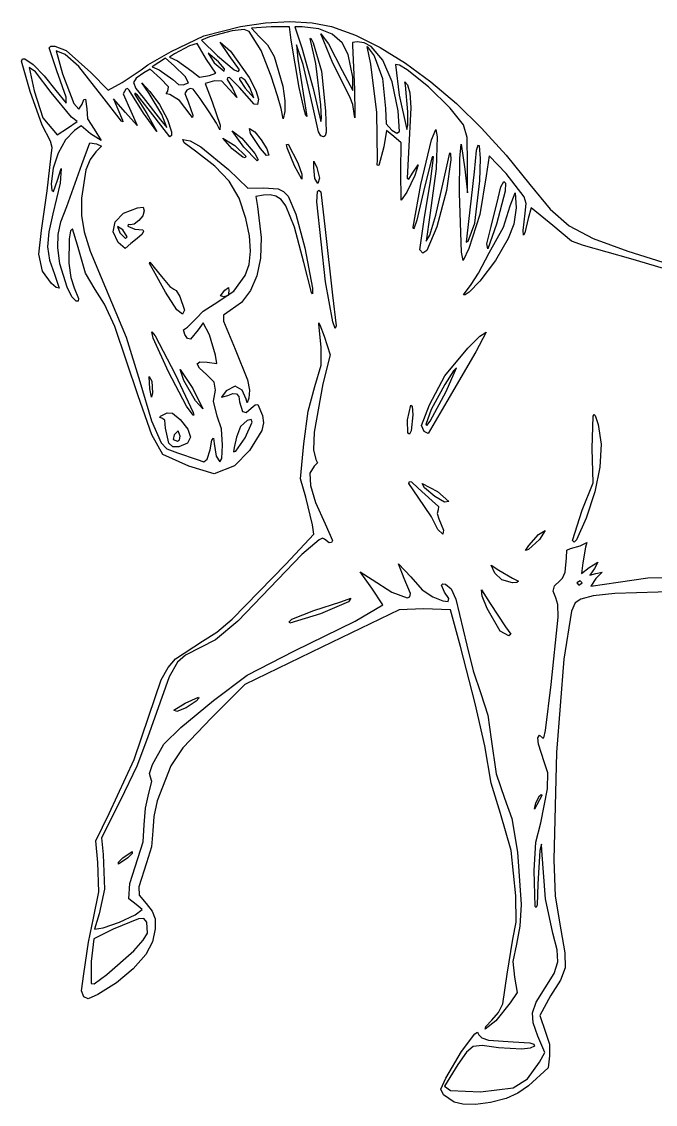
# Model space of a CAD drawing. Extents: x 37.6 to 131.7, y 32.3 to 112.5.
# Drawn here: x 37.6 to 84.6, y 32.3 to 112.5 of the extents above; entities that cross this region are included whole.
import ezdxf

# ---------------------------------------------------------------- set-up
doc = ezdxf.new("R2010")
doc.units = 0

msp = doc.modelspace()

# ---------------------------------------------------------------- linework, layer by layer
at = {"layer": 'Layer 1'}
for p, q in [((53.818327, 112.1784), (55.677847, 112.450713)), ((55.677847, 112.450713), (57.489692, 112.541752)), ((57.489692, 112.541752), (59.153305, 112.451493)), ((59.153305, 112.451493), (60.568126, 112.179913)), ((51.105233, 111.482632), (53.818327, 112.1784)), ((53.20634, 111.848829), (51.543114, 111.420312)), ((54.094085, 111.955155), (53.20634, 111.848829)), ((54.465742, 111.816783), (54.094085, 111.955155)), ((55.369218, 110.394772), (54.465742, 111.816783)), ((56.110291, 112.150844), (54.6483, 112.05138)), ((54.6483, 112.05138), (55.221609, 111.438216)), ((57.47282, 112.150844), (56.110291, 112.150844)), ((57.574293, 111.170988), (57.47282, 112.150844)), ((58.389734, 112.150844), (57.866421, 112.150844)), ((57.866421, 112.150844), (58.378821, 110.608353)), ((59.631139, 112.014393), (58.389734, 112.150844)), ((60.634231, 111.615602), (59.631139, 112.014393)), ((60.677881, 109.473734), (59.778008, 111.641639)), ((59.778008, 111.641639), (60.34452, 110.903591)), ((60.568126, 112.179913), (62.346839, 111.538425)), ((61.372586, 110.970313), (60.634231, 111.615602)), ((48.698054, 110.316555), (51.105233, 111.482632)), ((50.619307, 110.909724), (50.044266, 110.759785)), ((51.315485, 109.7428), (50.619307, 110.909724)), ((51.543114, 111.420312), (50.928532, 111.174403)), ((50.928532, 111.174403), (52.132444, 110.016468)), ((52.982709, 110.035871), (52.311764, 111.027559)), ((52.311764, 111.027559), (53.079046, 110.356159)), ((55.221609, 111.438216), (55.838002, 110.81667)), ((55.838002, 110.81667), (56.329193, 109.955629)), ((58.18913, 107.661666), (57.574293, 111.170988)), ((58.474275, 109.373352), (57.988846, 110.817604)), ((57.988846, 110.817604), (58.088064, 109.757724)), ((59.005982, 111.283855), (59.047469, 111.329161)), ((59.402749, 109.439493), (59.005982, 111.283855)), ((59.047469, 111.329161), (59.227774, 110.975016)), ((59.227774, 110.975016), (59.827147, 108.873584)), ((60.34452, 110.903591), (61.363358, 108.917963)), ((61.819782, 110.09437), (61.372586, 110.970313)), ((62.139279, 110.999331), (62.135828, 110.779046)), ((62.478375, 111.052819), (62.139279, 110.999331)), ((62.346839, 111.538425), (64.183376, 110.629494)), ((63.00906, 110.963627), (62.478375, 111.052819)), ((63.505418, 110.702275), (63.00906, 110.963627)), ((39.644932, 110.590852), (39.760913, 110.720131)), ((40.208615, 108.9055), (39.644932, 110.590852)), ((39.760913, 110.720131), (40.058731, 110.725429)), ((40.058731, 110.725429), (40.899145, 110.407944)), ((40.829552, 110.096675), (40.165965, 110.372483)), ((40.165965, 110.372483), (40.643903, 108.676002)), ((41.856395, 109.221149), (40.829552, 110.096675)), ((40.899145, 110.407944), (42.730615, 108.767934)), ((46.965867, 109.351857), (48.698054, 110.316555)), ((48.927526, 110.146228), (48.568348, 109.911475)), ((50.044266, 110.759785), (48.927526, 110.146228)), ((52.1903, 109.560738), (51.433262, 110.195075)), ((51.433262, 110.195075), (51.885445, 109.477138)), ((52.132444, 110.016468), (53.348464, 108.977864)), ((53.754844, 108.978943), (52.982709, 110.035871)), ((53.079046, 110.356159), (54.464248, 108.402572)), ((56.106382, 108.503156), (55.369218, 110.394772)), ((58.378821, 110.608353), (59.216821, 107.590398)), ((62.145984, 108.430419), (61.819782, 110.09437)), ((62.135828, 110.779046), (62.289377, 107.525927)), ((63.480803, 109.386579), (63.213897, 110.687779)), ((63.213897, 110.687779), (63.729246, 110.015949)), ((64.37809, 109.691843), (63.505418, 110.702275)), ((63.729246, 110.015949), (64.353129, 108.323469)), ((64.183376, 110.629494), (66.057299, 109.469394)), ((37.606834, 109.619384), (37.670955, 109.777294)), ((38.233292, 107.351385), (37.606834, 109.619384)), ((37.670955, 109.777294), (37.8492, 109.774975)), ((37.8492, 109.774975), (38.463333, 109.363286)), ((38.463333, 109.363286), (39.27978, 108.531592)), ((43.544386, 107.03341), (41.856395, 109.221149)), ((46.474259, 108.959912), (46.965867, 109.351857)), ((47.767545, 109.513333), (47.271706, 109.199392)), ((47.271706, 109.199392), (47.808876, 108.969883)), ((48.263387, 109.82728), (47.767545, 109.513333)), ((48.911391, 109.272609), (48.263387, 109.82728)), ((48.568348, 109.911475), (49.162691, 109.639938)), ((49.721176, 108.467575), (48.911391, 109.272609)), ((49.162691, 109.639938), (50.217502, 108.878299)), ((52.011662, 108.72593), (51.315485, 109.7428)), ((51.885445, 109.477138), (52.624832, 108.85853)), ((52.644297, 109.033502), (52.1903, 109.560738)), ((52.1903, 109.560738), (52.1903, 109.560738)), ((56.329193, 109.955629), (56.971638, 107.768738)), ((58.088064, 109.757724), (58.739885, 105.518591)), ((59.1589, 106.373213), (58.474275, 109.373352)), ((59.789184, 106.382346), (59.402749, 109.439493)), ((61.924709, 106.963896), (60.677881, 109.473734)), ((63.939106, 105.813224), (63.480803, 109.386579)), ((65.062262, 108.079031), (64.37809, 109.691843)), ((65.617452, 109.315821), (65.321538, 109.356782)), ((65.321538, 109.356782), (65.591684, 107.089764)), ((66.179743, 108.974996), (65.617452, 109.315821)), ((66.057299, 109.469394), (67.948171, 108.0744)), ((38.625649, 108.832138), (38.162114, 109.152515)), ((38.162114, 109.152515), (38.538013, 107.420334)), ((39.794417, 107.290221), (38.625649, 108.832138)), ((39.27978, 108.531592), (40.12909, 107.427172)), ((40.896086, 106.936702), (40.208615, 108.9055)), ((40.643903, 108.676002), (41.477895, 106.467684)), ((42.730615, 108.767934), (44.013366, 107.45866)), ((45.06201, 108.041014), (46.474259, 108.959912)), ((46.674267, 108.740888), (46.093476, 108.358975)), ((47.14001, 109.015191), (46.674267, 108.740888)), ((47.896704, 108.330111), (47.14001, 109.015191)), ((47.808876, 108.969883), (48.807435, 108.249768)), ((49.968997, 108.005595), (49.721176, 108.467575)), ((50.217502, 108.878299), (50.799985, 108.42273)), ((50.799985, 108.42273), (51.527253, 108.557063)), ((51.527253, 108.557063), (52.011662, 108.72593)), ((51.527253, 108.557063), (51.527253, 108.557063)), ((52.624832, 108.85853), (52.644297, 109.033502)), ((53.348464, 108.977864), (53.653152, 108.848256)), ((53.653152, 108.848256), (53.754844, 108.978943)), ((54.464248, 108.402572), (54.967951, 107.436144)), ((56.583766, 107.050874), (56.106382, 108.503156)), ((59.827147, 108.873584), (60.143147, 105.918965)), ((61.363358, 108.917963), (62.15356, 107.447537)), ((62.15356, 107.447537), (62.145984, 108.430419)), ((67.761777, 107.69712), (66.179743, 108.974996)), ((44.013366, 107.45866), (45.06201, 108.041014)), ((46.093476, 108.358975), (45.891924, 108.024948)), ((45.891924, 108.024948), (46.063954, 107.591849)), ((46.063954, 107.591849), (46.603912, 106.91272)), ((47.058168, 107.212373), (46.514422, 107.996256)), ((46.514422, 107.996256), (47.116678, 107.352143)), ((48.486864, 107.718875), (47.896704, 108.330111)), ((48.441328, 107.389509), (48.486864, 107.718875)), ((48.807435, 108.249768), (49.237423, 107.892427)), ((49.237423, 107.892427), (49.591318, 107.857996)), ((49.591318, 107.857996), (49.968997, 108.005595)), ((49.968997, 108.005595), (49.968997, 108.005595)), ((51.893086, 108.1546), (51.217954, 107.944864)), ((51.217954, 107.944864), (51.726225, 106.585266)), ((52.453895, 108.140383), (51.893086, 108.1546)), ((52.977723, 107.539954), (52.453895, 108.140383)), ((52.86705, 108.365522), (52.840226, 108.261858)), ((52.840226, 108.261858), (53.229067, 107.597767)), ((53.022771, 108.388198), (52.86705, 108.365522)), ((53.762828, 107.648141), (53.022771, 108.388198)), ((53.229067, 107.597767), (53.556678, 106.911737)), ((53.87734, 108.388198), (53.756319, 108.35712)), ((53.756319, 108.35712), (53.756477, 108.24035)), ((53.756477, 108.24035), (54.174074, 107.608517)), ((54.832542, 106.417533), (53.762828, 107.648141)), ((54.179892, 108.201156), (53.87734, 108.388198)), ((54.174074, 107.608517), (54.811394, 106.884064)), ((54.51466, 107.663748), (54.179892, 108.201156)), ((54.811394, 106.884064), (54.51466, 107.663748)), ((54.51466, 107.663748), (54.51466, 107.663748)), ((56.971638, 107.768738), (57.123932, 106.676219)), ((58.552636, 106.030822), (58.18913, 107.661666)), ((59.216821, 107.590398), (59.788402, 105.145695)), ((64.353129, 108.323469), (64.569176, 106.105223)), ((65.523804, 105.921347), (65.062262, 108.079031)), ((66.063822, 107.839479), (66.003943, 108.072547)), ((66.003943, 108.072547), (66.2058, 107.84871)), ((66.239551, 105.859579), (66.063822, 107.839479)), ((66.2058, 107.84871), (66.38138, 107.268291)), ((69.38427, 106.129877), (67.761777, 107.69712)), ((67.948171, 108.0744), (69.835554, 106.460786)), ((39.133887, 104.860722), (38.233292, 107.351385)), ((38.538013, 107.420334), (39.16527, 105.409441)), ((41.310151, 105.449754), (39.794417, 107.290221)), ((40.12909, 107.427172), (40.894045, 106.506879)), ((40.894045, 106.506879), (40.896086, 106.936702)), ((42.223456, 106.768159), (42.350188, 106.799569)), ((42.350188, 106.799569), (42.44213, 106.075742)), ((45.003996, 105.152462), (43.544386, 107.03341)), ((45.294494, 105.79435), (44.410483, 106.820431)), ((44.410483, 106.820431), (44.737536, 106.04176)), ((45.318149, 107.537952), (45.13212, 107.176945)), ((45.13212, 107.176945), (45.688191, 105.913211)), ((45.464016, 107.578013), (45.318149, 107.537952)), ((45.56808, 107.47226), (45.464016, 107.578013)), ((46.643434, 105.746236), (45.56808, 107.47226)), ((46.18933, 107.082508), (45.990087, 107.242961)), ((45.990087, 107.242961), (45.999525, 107.148983)), ((45.999525, 107.148983), (46.88864, 105.722993)), ((47.492339, 105.397159), (46.18933, 107.082508)), ((46.603912, 106.91272), (47.894892, 105.2518)), ((47.987073, 105.653241), (47.058168, 107.212373)), ((47.116678, 107.352143), (47.825416, 106.394545)), ((48.329309, 107.177759), (48.441328, 107.389509)), ((48.601207, 107.13398), (48.329309, 107.177759)), ((49.301957, 106.705325), (48.601207, 107.13398)), ((49.839403, 107.453317), (49.711071, 107.205735)), ((49.711071, 107.205735), (49.956988, 106.589251)), ((50.107995, 107.576585), (49.839403, 107.453317)), ((50.329552, 107.535878), (50.107995, 107.576585)), ((50.828346, 106.840632), (50.329552, 107.535878)), ((51.502889, 105.862086), (50.828346, 106.840632)), ((53.556678, 106.911737), (52.977723, 107.539954)), ((54.967951, 107.436144), (55.165834, 106.784515)), ((56.855922, 106.110213), (56.583766, 107.050874)), ((62.147438, 106.396653), (61.924709, 106.963896)), ((62.289377, 107.525927), (62.303981, 105.717614)), ((65.591684, 107.089764), (66.149011, 104.547168)), ((66.38138, 107.268291), (66.454443, 106.162013)), ((41.477895, 106.467684), (41.834763, 106.055472)), ((41.834763, 106.055472), (42.08898, 106.428489)), ((42.08898, 106.428489), (42.223456, 106.768159)), ((42.44213, 106.075742), (42.496115, 105.32694)), ((44.737536, 106.04176), (45.093989, 105.244627)), ((47.825416, 106.394545), (48.40978, 105.289888)), ((50.104226, 105.654136), (49.301957, 106.705325)), ((49.956988, 106.589251), (50.30472, 105.605041)), ((51.726225, 106.585266), (52.331521, 104.860722)), ((55.084693, 106.405356), (54.832542, 106.417533)), ((55.165834, 106.784515), (55.084693, 106.405356)), ((56.997067, 105.331051), (56.855922, 106.110213)), ((57.123932, 106.676219), (57.107209, 105.87977)), ((58.678308, 105.586314), (58.552636, 106.030822)), ((59.612044, 104.383165), (59.1589, 106.373213)), ((59.829012, 105.369559), (59.789184, 106.382346)), ((62.271425, 105.552903), (62.147438, 106.396653)), ((64.569176, 106.105223), (64.636914, 104.966863)), ((66.454443, 106.162013), (66.285398, 102.85034)), ((70.363853, 104.879992), (69.38427, 106.129877)), ((69.835554, 106.460786), (71.69901, 104.644826)), ((39.16527, 105.409441), (40.233927, 104.155226)), ((41.730456, 105.143579), (41.310151, 105.449754)), ((42.496115, 105.32694), (42.977991, 104.561784)), ((45.093989, 105.244627), (45.103865, 105.111199)), ((46.177621, 104.834913), (45.294494, 105.79435)), ((45.688191, 105.913211), (46.177621, 104.834913)), ((47.638025, 104.39039), (46.643434, 105.746236)), ((46.88864, 105.722993), (47.638025, 104.39039)), ((48.603055, 103.998449), (47.492339, 105.397159)), ((47.894892, 105.2518), (48.379527, 104.685169)), ((48.379527, 104.685169), (47.987073, 105.653241)), ((48.40978, 105.289888), (48.719188, 104.377935)), ((50.282651, 105.439141), (50.104226, 105.654136)), ((50.30472, 105.605041), (50.282651, 105.439141)), ((52.041741, 105.018806), (51.502889, 105.862086)), ((57.107209, 105.87977), (56.997067, 105.331051)), ((58.739885, 105.518591), (58.678308, 105.586314)), ((59.788402, 105.145695), (59.829012, 105.369559)), ((60.143147, 105.918965), (60.168116, 104.338464)), ((62.293304, 105.397439), (62.271425, 105.552903)), ((62.303981, 105.717614), (62.293304, 105.397439)), ((63.991947, 102.303845), (63.939106, 105.813224)), ((65.610324, 104.405892), (65.523804, 105.921347)), ((66.234919, 104.835698), (66.239551, 105.859579)), ((39.735004, 103.684897), (39.133887, 104.860722)), ((40.233927, 104.155226), (41.012195, 104.649403)), ((41.522944, 104.466424), (40.858457, 103.776273)), ((41.012195, 104.649403), (41.730456, 105.143579)), ((41.012195, 104.649403), (41.012195, 104.649403)), ((42.007305, 104.811319), (41.522944, 104.466424)), ((42.716032, 104.230571), (42.007305, 104.811319)), ((42.977991, 104.561784), (43.496109, 103.721168)), ((45.103865, 105.111199), (45.003996, 105.152462)), ((48.719188, 104.377935), (48.723725, 104.100399)), ((52.287302, 104.53031), (52.041741, 105.018806)), ((52.331521, 104.860722), (52.287302, 104.53031)), ((54.080009, 103.226179), (53.201037, 104.437564)), ((53.201037, 104.437564), (53.938912, 103.890057)), ((54.578472, 104.240305), (54.505883, 104.625558)), ((54.505883, 104.625558), (54.880704, 104.366984)), ((59.781444, 104.068506), (59.612044, 104.383165)), ((64.650832, 104.479279), (64.446463, 103.259009)), ((64.636914, 104.966863), (65.045203, 104.491773)), ((65.199551, 104.02064), (64.650832, 104.479279)), ((65.045203, 104.491773), (65.420684, 104.28291)), ((65.420684, 104.28291), (65.610324, 104.405892)), ((66.149011, 104.547168), (66.234919, 104.835698)), ((67.996649, 103.774031), (68.302426, 104.547168)), ((68.302426, 104.547168), (68.404215, 103.998449)), ((70.627695, 103.952129), (70.363853, 104.879992)), ((71.69901, 104.644826), (73.518101, 102.642796)), ((39.858357, 103.219289), (39.735004, 103.684897)), ((40.858457, 103.776273), (40.310732, 102.79757)), ((43.496109, 103.721168), (42.716032, 104.230571)), ((48.723725, 104.100399), (48.603055, 103.998449)), ((49.65129, 103.565834), (49.558744, 103.808959)), ((49.558744, 103.808959), (50.09681, 103.701197)), ((50.09681, 103.701197), (50.892083, 103.259039)), ((53.20183, 103.119707), (52.515948, 103.905843)), ((52.515948, 103.905843), (53.410828, 103.347967)), ((53.938912, 103.890057), (54.880036, 102.775182)), ((55.303776, 103.141653), (54.578472, 104.240305)), ((54.880704, 104.366984), (55.368143, 103.769833)), ((55.368143, 103.769833), (55.778169, 103.101961)), ((59.985467, 103.998449), (59.781444, 104.068506)), ((60.107057, 104.065938), (59.985467, 103.998449)), ((60.168116, 104.338464), (60.107057, 104.065938)), ((65.74827, 103.561998), (65.199551, 104.02064)), ((67.189436, 100.455856), (67.996649, 103.774031)), ((68.404215, 103.998449), (68.336301, 101.620778)), ((70.666158, 102.028436), (70.627695, 103.952129)), ((39.804159, 102.587459), (39.858357, 103.219289)), ((40.310732, 102.79757), (39.938805, 101.665793)), ((42.066495, 101.960121), (42.651497, 103.545304)), ((42.651497, 103.545304), (43.165367, 103.473752)), ((43.112236, 102.892651), (42.692183, 102.323465)), ((43.522392, 103.305263), (43.112236, 102.892651)), ((43.165367, 103.473752), (43.522392, 103.305263)), ((50.499219, 102.932549), (49.65129, 103.565834)), ((51.934836, 101.832784), (50.499219, 102.932549)), ((50.892083, 103.259039), (52.932824, 101.583538)), ((54.000277, 102.489724), (53.20183, 103.119707)), ((53.20183, 103.119707), (53.20183, 103.119707)), ((53.410828, 103.347967), (54.225173, 102.559736)), ((55.066322, 102.225247), (54.080009, 103.226179)), ((54.080009, 103.226179), (54.080009, 103.226179)), ((54.880036, 102.775182), (55.134335, 102.298136)), ((55.750707, 102.604476), (55.303776, 103.141653)), ((55.303776, 103.141653), (55.303776, 103.141653)), ((55.778169, 103.101961), (55.920756, 102.631223)), ((57.246879, 103.443733), (57.361415, 103.449292)), ((57.285141, 103.183436), (57.246879, 103.443733)), ((57.836582, 101.842768), (57.285141, 103.183436)), ((57.361415, 103.449292), (58.088505, 102.078568)), ((64.446463, 103.259009), (64.073298, 101.881963)), ((65.704474, 101.428573), (65.74827, 103.561998)), ((66.285398, 102.85034), (66.18285, 100.944821)), ((69.106519, 101.702656), (69.335626, 102.821411)), ((69.335626, 102.821411), (69.406374, 102.770598)), ((70.092735, 102.390322), (70.177211, 103.462825)), ((70.177211, 103.462825), (70.470186, 101.59457)), ((71.298605, 102.990964), (71.163042, 101.411634)), ((71.418277, 103.365466), (71.298605, 102.990964)), ((71.54479, 103.324152), (71.418277, 103.365466)), ((71.627563, 102.390201), (71.54479, 103.324152)), ((39.488965, 100.000641), (39.804159, 102.587459)), ((42.692183, 102.323465), (42.373855, 101.562107)), ((54.172816, 102.443579), (54.000277, 102.489724)), ((54.225173, 102.559736), (54.172816, 102.443579)), ((55.134335, 102.298136), (55.066322, 102.225247)), ((55.920756, 102.631223), (55.750707, 102.604476)), ((58.088505, 102.078568), (58.370231, 101.23796)), ((59.256905, 101.725185), (59.267499, 102.195514)), ((59.267499, 102.195514), (59.482857, 101.725185)), ((63.964691, 101.897939), (63.991947, 102.303845)), ((68.046758, 102.509069), (67.475636, 100.266043)), ((67.948325, 100.862915), (68.120161, 102.273904)), ((68.141102, 102.52661), (68.046758, 102.509069)), ((68.120161, 102.273904), (68.141102, 102.52661)), ((69.432523, 102.285467), (69.102336, 100.025452)), ((69.406374, 102.770598), (69.432523, 102.285467)), ((70.071271, 99.81814), (70.092735, 102.390322)), ((70.645579, 99.843864), (70.666158, 102.028436)), ((71.572585, 100.734614), (71.627563, 102.390201)), ((72.269415, 102.587459), (72.040059, 101.108631)), ((73.53208, 101.271123), (72.269415, 102.587459)), ((73.518101, 102.642796), (75.272389, 100.47097)), ((39.938805, 101.665793), (39.80171, 100.516422)), ((40.272039, 100.784525), (40.523719, 101.646798)), ((40.523719, 101.646798), (40.451811, 100.574579)), ((40.955189, 98.841303), (42.066495, 101.960121)), ((42.373855, 101.562107), (42.038922, 99.451815)), ((52.980904, 100.706726), (51.934836, 101.832784)), ((52.932824, 101.583538), (54.38407, 100.187675)), ((58.374509, 100.862915), (57.836582, 101.842768)), ((57.836582, 101.842768), (57.836582, 101.842768)), ((58.370231, 101.23796), (58.374509, 100.862915)), ((59.340846, 100.902107), (59.256905, 101.725185)), ((59.482857, 101.725185), (59.697505, 100.935526)), ((64.073298, 101.881963), (63.964691, 101.897939)), ((65.730882, 99.295145), (65.704474, 101.428573)), ((66.314093, 100.868831), (66.582939, 101.294049)), ((66.582939, 101.294049), (66.992994, 101.930823)), ((66.992994, 101.930823), (66.752653, 101.137274)), ((68.336301, 101.620778), (67.862521, 98.185856)), ((68.312252, 98.188619), (69.106519, 101.702656)), ((70.470186, 101.59457), (70.645579, 99.843864)), ((71.163042, 101.411634), (70.596085, 96.62994)), ((74.866923, 99.55725), (73.53208, 101.271123)), ((39.80171, 100.516422), (39.846262, 100.050257)), ((40.451811, 100.574579), (39.923489, 98.294342)), ((39.959711, 99.951073), (40.272039, 100.784525)), ((53.719753, 99.444199), (52.980904, 100.706726)), ((59.573871, 100.54936), (59.340846, 100.902107)), ((59.340846, 100.902107), (59.340846, 100.902107)), ((59.697505, 100.935526), (59.573871, 100.54936)), ((66.752653, 101.137274), (66.170329, 99.907954)), ((66.18285, 100.944821), (66.314093, 100.868831)), ((66.621587, 97.292628), (67.189436, 100.455856)), ((67.446979, 97.858233), (67.948325, 100.862915)), ((71.193321, 97.602096), (71.572585, 100.734614)), ((72.040059, 101.108631), (71.57102, 98.231731)), ((73.137355, 100.298956), (73.342503, 100.67686)), ((73.342503, 100.67686), (73.484933, 100.574829)), ((73.484933, 100.574829), (73.439816, 99.981444)), ((75.272389, 100.47097), (76.784932, 98.631831)), ((39.083849, 97.050826), (39.488965, 100.000641)), ((39.846262, 100.050257), (39.959711, 99.951073)), ((54.38407, 100.187675), (55.525901, 100.221017)), ((55.534966, 99.672465), (54.97217, 99.566882)), ((54.97217, 99.566882), (55.080233, 98.843101)), ((55.525901, 100.221017), (56.63382, 100.146306)), ((56.025815, 99.710342), (55.534966, 99.672465)), ((56.45333, 99.609212), (56.025815, 99.710342)), ((56.832649, 99.34384), (56.45333, 99.609212)), ((56.63382, 100.146306), (57.028148, 99.957662)), ((57.028148, 99.957662), (57.355957, 99.610363)), ((57.355957, 99.610363), (57.931733, 98.26641)), ((59.487387, 99.173194), (59.532865, 99.942704)), ((59.532865, 99.942704), (59.643921, 100.049768)), ((59.643921, 100.049768), (59.792486, 99.91944)), ((59.792486, 99.91944), (60.109481, 97.134096)), ((66.170329, 99.907954), (65.730882, 99.295145)), ((67.475636, 100.266043), (66.904026, 97.812183)), ((69.102336, 100.025452), (68.393064, 97.319121)), ((70.201423, 95.454114), (70.071271, 99.81814)), ((73.439816, 99.981444), (72.805835, 97.536042)), ((72.936351, 99.441841), (73.137355, 100.298956)), ((73.831385, 98.882671), (74.192775, 99.855224)), ((74.192775, 99.855224), (74.261122, 98.729738)), ((40.519757, 97.695363), (40.955189, 98.841303)), ((42.038922, 99.451815), (42.03559, 98.160694)), ((46.190363, 98.740002), (46.613656, 98.774778)), ((46.613656, 98.774778), (46.699887, 98.516592)), ((54.233713, 97.935031), (53.719753, 99.444199)), ((55.080233, 98.843101), (55.36066, 96.532029)), ((57.17891, 98.888995), (56.832649, 99.34384)), ((57.832818, 97.309955), (57.17891, 98.888995)), ((60.138396, 93.253309), (59.487387, 99.173194)), ((72.417875, 97.350086), (72.936351, 99.441841)), ((73.318696, 97.292403), (73.831385, 98.882671)), ((75.018224, 99.047089), (74.866923, 99.55725)), ((74.930073, 98.334514), (75.018224, 99.047089)), ((39.923489, 98.294342), (39.610775, 96.944928)), ((42.03559, 98.160694), (42.229703, 96.94885)), ((44.538927, 97.707787), (45.157975, 98.334555)), ((45.157975, 98.334555), (46.190363, 98.740002)), ((46.58187, 98.153336), (46.298583, 97.788478)), ((46.699887, 98.516592), (46.58187, 98.153336)), ((57.931733, 98.26641), (58.600569, 95.767669)), ((67.862521, 98.185856), (67.599543, 96.26357)), ((67.857655, 96.709686), (68.312252, 98.188619)), ((71.57102, 98.231731), (70.747077, 95.716412)), ((74.261122, 98.729738), (74.099162, 97.53548)), ((74.772873, 97.05336), (74.930073, 98.334514)), ((75.375056, 98.737163), (75.160257, 97.943766)), ((76.982537, 97.423523), (75.375056, 98.737163)), ((76.784932, 98.631831), (78.202981, 97.39692)), ((40.306409, 96.758115), (40.519757, 97.695363)), ((41.367366, 97.179965), (41.222944, 97.020506)), ((41.754989, 95.961908), (41.367366, 97.179965)), ((44.386535, 96.955035), (44.538927, 97.707787)), ((45.110949, 97.092964), (44.715021, 97.362538)), ((44.715021, 97.362538), (44.88177, 96.871802)), ((45.500987, 97.494273), (45.485609, 97.374735)), ((45.485609, 97.374735), (46.008236, 97.153871)), ((45.660767, 97.478221), (45.500987, 97.494273)), ((45.956168, 97.528084), (45.660767, 97.478221)), ((46.298583, 97.788478), (45.956168, 97.528084)), ((46.008236, 97.153871), (46.587822, 97.114676)), ((54.49018, 96.655579), (54.233713, 97.935031)), ((58.536163, 94.670231), (57.832818, 97.309955)), ((66.647907, 97.181364), (66.621587, 97.292628)), ((66.707026, 97.242261), (66.647907, 97.181364)), ((66.904026, 97.812183), (66.707026, 97.242261)), ((67.132474, 95.624165), (67.446979, 97.858233)), ((68.393064, 97.319121), (67.633199, 95.576068)), ((70.697872, 96.272123), (71.193321, 97.602096)), ((71.193321, 97.602096), (71.193321, 97.602096)), ((72.097728, 96.056679), (72.417875, 97.350086)), ((72.805835, 97.536042), (72.167406, 95.689279)), ((72.27458, 95.389037), (73.318696, 97.292403)), ((74.099162, 97.53548), (73.670115, 96.473162)), ((75.160257, 97.943766), (74.916939, 96.883595)), ((78.360871, 96.25612), (76.982537, 97.423523)), ((78.202981, 97.39692), (79.971609, 96.463375)), ((38.878416, 95.297074), (39.083849, 97.050826)), ((39.610775, 96.944928), (39.5239, 95.847178)), ((40.286961, 95.800095), (40.306409, 96.758115)), ((41.119548, 96.442647), (41.097759, 94.619764)), ((41.222944, 97.020506), (41.119548, 96.442647)), ((42.229703, 96.94885), (42.695596, 95.518734)), ((44.754114, 96.171639), (44.386535, 96.955035)), ((44.88177, 96.871802), (45.29251, 96.473162)), ((45.440459, 96.590745), (45.110949, 97.092964)), ((45.29251, 96.473162), (45.440459, 96.590745)), ((45.440459, 96.590745), (45.440459, 96.590745)), ((46.163684, 96.473162), (45.695255, 96.081221)), ((46.538422, 96.784755), (46.163684, 96.473162)), ((46.64128, 97.00413), (46.538422, 96.784755)), ((46.587822, 97.114676), (46.64128, 97.00413)), ((54.566761, 95.520347), (54.49018, 96.655579)), ((55.36066, 96.532029), (55.313738, 94.99105)), ((60.109481, 97.134096), (60.655906, 92.271017)), ((67.599543, 96.26357), (67.857655, 96.709686)), ((70.596085, 96.62994), (70.559057, 96.177041)), ((73.670115, 96.473162), (72.726318, 94.833561)), ((74.804445, 96.696818), (74.772873, 97.05336)), ((74.916939, 96.883595), (74.804445, 96.696818)), ((79.971609, 96.463375), (82.535892, 95.528333)), ((39.5239, 95.847178), (39.666781, 94.854841)), ((40.433227, 94.591841), (40.286961, 95.800095)), ((42.334735, 93.891334), (41.754989, 95.961908)), ((45.284906, 95.717863), (44.754114, 96.171639)), ((44.754114, 96.171639), (44.754114, 96.171639)), ((45.695255, 96.081221), (45.284906, 95.717863)), ((58.600569, 95.767669), (59.156244, 92.788909)), ((67.349326, 95.37472), (67.132474, 95.624165)), ((67.132474, 95.624165), (67.132474, 95.624165)), ((67.633199, 95.576068), (67.349326, 95.37472)), ((70.747077, 95.716412), (70.325147, 94.827005)), ((70.559057, 96.177041), (70.697872, 96.272123)), ((72.167406, 95.689279), (72.097728, 96.056679)), ((72.097728, 96.056679), (72.097728, 96.056679)), ((79.247754, 95.930136), (78.360871, 96.25612)), ((82.756621, 94.959215), (79.247754, 95.930136)), ((39.158347, 94.0308), (38.878416, 95.297074)), ((39.666781, 94.854841), (40.04334, 93.821665)), ((42.695596, 95.518734), (43.507601, 93.572793)), ((54.463584, 94.539548), (54.566761, 95.520347)), ((55.313738, 94.99105), (55.048929, 93.68901)), ((70.325147, 94.827005), (70.201423, 95.454114)), ((71.469098, 93.899657), (72.27458, 95.389037)), ((72.726318, 94.833561), (71.582373, 93.294271)), ((82.535892, 95.528333), (85.126839, 94.706849)), ((85.848774, 94.043804), (82.756621, 94.959215)), ((39.819716, 93.117251), (39.158347, 94.0308)), ((40.971289, 92.847321), (40.433227, 94.591841)), ((41.097759, 94.619764), (41.241528, 93.562863)), ((47.090509, 94.613507), (47.113592, 94.704946)), ((47.37054, 94.082317), (47.090509, 94.613507)), ((47.113592, 94.704946), (47.974321, 93.638274)), ((48.273431, 92.475355), (47.37054, 94.082317)), ((54.180777, 93.723395), (54.463584, 94.539548)), ((59.092608, 92.464638), (58.536163, 94.670231)), ((40.04334, 93.821665), (40.397232, 92.783457)), ((41.241528, 93.562863), (41.509191, 92.794955)), ((43.050943, 92.670915), (42.334735, 93.891334)), ((43.507601, 93.572793), (45.350129, 89.145714)), ((47.974321, 93.638274), (48.57889, 92.897024)), ((53.32651, 92.547228), (54.180777, 93.723395)), ((55.048929, 93.68901), (54.577323, 92.592481)), ((60.68244, 90.280479), (60.138396, 93.253309)), ((71.582373, 93.294271), (70.779514, 92.476843)), ((70.920381, 93.041205), (71.469098, 93.899657)), ((40.1731, 92.823371), (39.819716, 93.117251)), ((40.397232, 92.783457), (40.1731, 92.823371)), ((41.332813, 92.142981), (40.971289, 92.847321)), ((41.509191, 92.794955), (41.825331, 92.00295)), ((43.746483, 91.593224), (43.050943, 92.670915)), ((49.10459, 91.181947), (48.273431, 92.475355)), ((48.57889, 92.897024), (48.886059, 92.696439)), ((48.886059, 92.696439), (49.062217, 92.600163)), ((49.062217, 92.600163), (49.328856, 92.159391)), ((51.886203, 91.598425), (53.32651, 92.547228)), ((52.343852, 92.199119), (52.657406, 92.632132)), ((52.657406, 92.632132), (52.92831, 92.83134)), ((52.970961, 92.578041), (52.905392, 92.24019)), ((52.92831, 92.83134), (52.970961, 92.578041)), ((54.577323, 92.592481), (53.913325, 91.726356)), ((59.172, 92.353097), (59.092608, 92.464638)), ((59.156244, 92.788909), (59.172, 92.353097)), ((70.373184, 92.290999), (70.920381, 93.041205)), ((70.779514, 92.476843), (70.48777, 92.272604)), ((41.643836, 91.808464), (41.332813, 92.142981)), ((41.797803, 91.823582), (41.643836, 91.808464)), ((41.825331, 92.00295), (41.797803, 91.823582)), ((44.50408, 89.936561), (43.746483, 91.593224)), ((49.328856, 92.159391), (49.678646, 91.138558)), ((51.056944, 91.071385), (51.886203, 91.598425)), ((52.591837, 92.145028), (52.343852, 92.199119)), ((52.343852, 92.199119), (52.343852, 92.199119)), ((52.905392, 92.24019), (52.591837, 92.145028)), ((53.913325, 91.726356), (53.071339, 91.115532)), ((60.655906, 92.271017), (60.91292, 89.992571)), ((70.48777, 92.272604), (70.373184, 92.290999)), ((70.373184, 92.290999), (70.373184, 92.290999)), ((49.537256, 90.845244), (49.10459, 91.181947)), ((49.10459, 91.181947), (49.10459, 91.181947)), ((49.678646, 91.138558), (49.537256, 90.845244)), ((50.569879, 90.545468), (51.056944, 91.071385)), ((52.57778, 90.778334), (52.562125, 90.325736)), ((53.071339, 91.115532), (52.57778, 90.778334)), ((46.243138, 84.793291), (44.50408, 89.936561)), ((49.892255, 89.880341), (50.569879, 90.545468)), ((51.071904, 90.202091), (50.679847, 89.692567)), ((51.54149, 89.30654), (51.071904, 90.202091)), ((52.562125, 90.325736), (53.424201, 88.260408)), ((59.640007, 90.123701), (59.645743, 90.197392)), ((59.814296, 88.385568), (59.640007, 90.123701)), ((59.645743, 90.197392), (59.719353, 90.050349)), ((59.719353, 90.050349), (60.020282, 89.213526)), ((60.859087, 89.780406), (60.68244, 90.280479)), ((60.68244, 90.280479), (60.68244, 90.280479)), ((60.91292, 89.992571), (60.859087, 89.780406)), ((45.350129, 89.145714), (46.376192, 85.855962)), ((47.351747, 89.070829), (47.248998, 89.53647)), ((47.248998, 89.53647), (47.494204, 89.237206)), ((47.494204, 89.237206), (48.987958, 86.409863)), ((49.615485, 89.698018), (49.892255, 89.880341)), ((49.70517, 89.344215), (49.615485, 89.698018)), ((49.909962, 89.034376), (49.70517, 89.344215)), ((50.679847, 89.692567), (50.132396, 88.986198)), ((51.976006, 87.813475), (51.54149, 89.30654)), ((60.020282, 89.213526), (60.479003, 87.833022)), ((70.677616, 88.320234), (71.580851, 89.221029)), ((72.04108, 89.527115), (71.272454, 88.064758)), ((71.580851, 89.221029), (72.04108, 89.527115)), ((48.482554, 86.573715), (47.351747, 89.070829)), ((50.132396, 88.986198), (49.909962, 89.034376)), ((59.809865, 87.061029), (59.814296, 88.385568)), ((68.97996, 86.266201), (70.677616, 88.320234)), ((52.077191, 87.180699), (51.976006, 87.813475)), ((53.424201, 88.260408), (54.345668, 85.989983)), ((60.479003, 87.833022), (59.936592, 85.686051)), ((71.272454, 88.064758), (69.133887, 84.362572)), ((49.617401, 85.941649), (49.35067, 86.753)), ((49.35067, 86.753), (50.306799, 85.335302)), ((50.616877, 87.169339), (50.804384, 87.314293)), ((50.785653, 86.853288), (50.616877, 87.169339)), ((51.310636, 86.364278), (50.785653, 86.853288)), ((50.804384, 87.314293), (51.348251, 87.29001)), ((51.348251, 87.29001), (52.077191, 87.180699)), ((59.342816, 85.474734), (59.809865, 87.061029)), ((69.073299, 85.106846), (69.845869, 86.880436)), ((69.845869, 86.880436), (69.609249, 86.657245)), ((47.111048, 85.312854), (47.068108, 86.232819)), ((47.068108, 86.232819), (47.256646, 85.890613)), ((49.830761, 84.030498), (48.482554, 86.573715)), ((48.987958, 86.409863), (50.320996, 83.558451)), ((50.498733, 84.429527), (49.617401, 85.941649)), ((51.880173, 85.79542), (51.310636, 86.364278)), ((54.345668, 85.989983), (54.498675, 85.204897)), ((67.829835, 84.124068), (68.97996, 86.266201)), ((69.609249, 86.657245), (68.96698, 85.645334)), ((46.376192, 85.855962), (47.230322, 82.932229)), ((47.228322, 84.706939), (47.111048, 85.312854)), ((47.111048, 85.312854), (47.111048, 85.312854)), ((47.256646, 85.890613), (47.295469, 85.010955)), ((50.306799, 85.335302), (51.043366, 83.832488)), ((51.817075, 84.390473), (51.965595, 85.217152)), ((51.965595, 85.217152), (51.880173, 85.79542)), ((52.759989, 85.17069), (52.428922, 84.704092)), ((53.438134, 85.498788), (52.759989, 85.17069)), ((53.950535, 85.213348), (53.438134, 85.498788)), ((54.26099, 84.558127), (53.950535, 85.213348)), ((54.498675, 85.204897), (54.455311, 84.622245)), ((58.835, 83.654888), (59.342816, 85.474734)), ((59.936592, 85.686051), (59.302044, 82.10111)), ((68.96698, 85.645334), (67.967425, 83.787953)), ((47.245513, 81.900097), (46.243138, 84.793291)), ((47.295469, 85.010955), (47.228322, 84.706939)), ((51.043366, 83.832488), (50.498733, 84.429527)), ((50.498733, 84.429527), (50.498733, 84.429527)), ((52.101248, 83.293035), (51.817075, 84.390473)), ((52.428922, 84.704092), (52.899536, 84.812274)), ((52.899536, 84.812274), (53.259987, 84.978854)), ((53.259987, 84.978854), (53.528798, 84.953526)), ((53.528798, 84.953526), (53.696805, 84.741273)), ((53.696805, 84.741273), (53.754844, 84.347078)), ((53.754844, 84.347078), (53.984186, 83.622301)), ((54.333659, 84.273165), (54.26099, 84.558127)), ((54.455311, 84.622245), (54.333659, 84.273165)), ((69.133887, 84.362572), (67.732876, 81.988183)), ((67.899505, 82.92132), (69.073299, 85.106846)), ((69.073299, 85.106846), (69.073299, 85.106846)), ((47.887026, 83.285379), (48.391219, 83.53392)), ((48.391219, 83.53392), (48.800935, 83.496962)), ((50.310268, 83.360746), (49.830761, 84.030498)), ((49.830761, 84.030498), (49.830761, 84.030498)), ((50.320996, 83.558451), (50.373419, 83.353454)), ((53.984186, 83.622301), (54.248163, 83.554578)), ((54.248163, 83.554578), (54.620767, 83.871384)), ((54.620767, 83.871384), (54.907153, 84.128457)), ((54.907153, 84.128457), (55.113715, 84.144725)), ((55.113715, 84.144725), (55.466189, 83.343107)), ((58.529381, 81.234297), (58.835, 83.654888)), ((66.210274, 83.025506), (66.457915, 84.089147)), ((66.457915, 84.089147), (66.567884, 84.038761)), ((66.567884, 84.038761), (66.597121, 83.382302)), ((67.23765, 82.602076), (67.829835, 84.124068)), ((67.967425, 83.787953), (67.557718, 82.676805)), ((47.230322, 82.932229), (47.941859, 81.319336)), ((47.85108, 83.186891), (47.887026, 83.285379)), ((48.001134, 83.147137), (47.85108, 83.186891)), ((48.214515, 82.997795), (48.001134, 83.147137)), ((48.267657, 82.398136), (48.214515, 82.997795)), ((48.800935, 83.496962), (49.360907, 83.031434)), ((49.360907, 83.031434), (49.937778, 82.310202)), ((50.373419, 83.353454), (50.310268, 83.360746)), ((52.420997, 82.353379), (52.101248, 83.293035)), ((54.320784, 82.969679), (53.832839, 82.529901)), ((54.173786, 81.667378), (54.690221, 82.843296)), ((54.615606, 83.032097), (54.320784, 82.969679)), ((54.690221, 82.843296), (54.615606, 83.032097)), ((55.536578, 82.795601), (55.415481, 82.222103)), ((55.466189, 83.343107), (55.536578, 82.795601)), ((66.229061, 82.032771), (66.210274, 83.025506)), ((66.597121, 83.382302), (66.482479, 82.189884)), ((67.64016, 82.581369), (67.899505, 82.92132)), ((79.910435, 80.899327), (79.975437, 83.286174)), ((79.975437, 83.286174), (80.039446, 83.407329)), ((80.039446, 83.407329), (80.123683, 83.342722)), ((80.123683, 83.342722), (80.355087, 82.665152)), ((48.071447, 80.443296), (47.245513, 81.900097)), ((48.522659, 81.285069), (48.267657, 82.398136)), ((48.905795, 81.913535), (48.843185, 81.549249)), ((49.218619, 82.192793), (48.905795, 81.913535)), ((49.365092, 81.814535), (49.218619, 82.192793)), ((49.937778, 82.310202), (50.113364, 81.718298)), ((52.499096, 81.135166), (52.420997, 82.353379)), ((53.832839, 82.529901), (53.544145, 81.736144)), ((55.415481, 82.222103), (54.501542, 80.733979)), ((59.302044, 82.10111), (59.253586, 80.780291)), ((66.367377, 81.960869), (66.229061, 82.032771)), ((66.229061, 82.032771), (66.229061, 82.032771)), ((66.482479, 82.189884), (66.367377, 81.960869)), ((67.433619, 82.137925), (67.23765, 82.602076)), ((67.732876, 81.988183), (67.433619, 82.137925)), ((67.433619, 82.137925), (67.433619, 82.137925)), ((67.557718, 82.676805), (67.64016, 82.581369)), ((80.355087, 82.665152), (80.557466, 81.202204)), ((47.941859, 81.319336), (48.370603, 80.873864)), ((48.823116, 81.01121), (48.522659, 81.285069)), ((48.522659, 81.285069), (48.522659, 81.285069)), ((48.843185, 81.549249), (49.156056, 81.42259)), ((49.156056, 81.42259), (49.304994, 81.535274)), ((49.888807, 81.279733), (49.265247, 81.018518)), ((49.304994, 81.535274), (49.365092, 81.814535)), ((49.365092, 81.814535), (49.365092, 81.814535)), ((50.113364, 81.718298), (49.888807, 81.279733)), ((51.570986, 80.786255), (51.716745, 81.50098)), ((51.716745, 81.50098), (51.831067, 81.651669)), ((51.831067, 81.651669), (51.878131, 81.265816)), ((51.878131, 81.265816), (52.022636, 80.321037)), ((52.457286, 80.136148), (52.499096, 81.135166)), ((53.544145, 81.736144), (53.351783, 80.970467)), ((53.479344, 80.69258), (54.173786, 81.667378)), ((54.173786, 81.667378), (54.173786, 81.667378)), ((58.283269, 78.636896), (58.529381, 81.234297)), ((80.557466, 81.202204), (80.467353, 79.514205)), ((49.992201, 79.570634), (48.071447, 80.443296)), ((48.370603, 80.873864), (49.158104, 80.571126)), ((49.265247, 81.018518), (48.823116, 81.01121)), ((49.158104, 80.571126), (50.612108, 80.073746)), ((51.356799, 80.107234), (51.570986, 80.786255)), ((52.022636, 80.321037), (52.308983, 79.892576)), ((53.351783, 80.970467), (53.313793, 80.648731)), ((53.313793, 80.648731), (53.479344, 80.69258)), ((54.501542, 80.733979), (53.392352, 79.612601)), ((59.253586, 80.780291), (59.412341, 80.073681)), ((79.962688, 78.337633), (79.910435, 80.899327)), ((51.873523, 79.005856), (49.992201, 79.570634)), ((49.992201, 79.570634), (49.992201, 79.570634)), ((50.612108, 80.073746), (51.10206, 79.908975)), ((51.10206, 79.908975), (51.356799, 80.107234)), ((53.392352, 79.612601), (51.873523, 79.005856)), ((52.308983, 79.892576), (52.457286, 80.136148)), ((59.279073, 79.579035), (58.976851, 79.057436)), ((59.531512, 79.816846), (59.279073, 79.579035)), ((59.412341, 80.073681), (59.531512, 79.816846)), ((80.467353, 79.514205), (80.092947, 77.66362)), ((58.976851, 79.057436), (59.019348, 78.147223)), ((58.674432, 77.287636), (58.283269, 78.636896)), ((59.019348, 78.147223), (59.400268, 76.880756)), ((66.296989, 78.301427), (66.34916, 78.433232)), ((67.00899, 77.284964), (66.296989, 78.301427)), ((66.34916, 78.433232), (66.494641, 78.412828)), ((66.494641, 78.412828), (66.999344, 77.94864)), ((66.999344, 77.94864), (68.043812, 76.99868)), ((67.467548, 77.974453), (67.303086, 78.287056)), ((67.303086, 78.287056), (68.427542, 77.711438)), ((68.241026, 77.320259), (67.467548, 77.974453)), ((79.161711, 76.319434), (79.962688, 78.337633)), ((59.170993, 75.235548), (58.674432, 77.287636)), ((67.993178, 75.820405), (67.00899, 77.284964)), ((68.962819, 76.910751), (68.241026, 77.320259)), ((68.241026, 77.320259), (68.241026, 77.320259)), ((68.427542, 77.711438), (69.275746, 76.948346)), ((80.092947, 77.66362), (79.442448, 75.712913)), ((59.400268, 76.880756), (60.113319, 75.290395)), ((68.043812, 76.99868), (68.507745, 76.592742)), ((68.49349, 76.329309), (68.402929, 76.065252)), ((68.507745, 76.592742), (68.49349, 76.329309)), ((69.275746, 76.948346), (68.962819, 76.910751)), ((78.448295, 74.073052), (79.161711, 76.319434)), ((68.462517, 74.87716), (67.993178, 75.820405)), ((68.402929, 76.065252), (68.54054, 75.672304)), ((68.54054, 75.672304), (68.879791, 74.841256)), ((79.442448, 75.712913), (78.743691, 74.11913)), ((59.276389, 74.532713), (59.170993, 75.235548)), ((60.113319, 75.290395), (60.653021, 74.057995)), ((68.821498, 74.524413), (68.462517, 74.87716)), ((68.462517, 74.87716), (68.462517, 74.87716)), ((68.879791, 74.841256), (68.821498, 74.524413)), ((75.928167, 74.511262), (76.418138, 74.802788)), ((76.418138, 74.802788), (75.999728, 74.141633)), ((57.181917, 72.300112), (59.276389, 74.532713)), ((59.655602, 74.123961), (58.387211, 73.029685)), ((59.919364, 74.245292), (59.655602, 74.123961)), ((60.050858, 74.160721), (59.919364, 74.245292)), ((60.412145, 73.904465), (60.050858, 74.160721)), ((60.58151, 73.924228), (60.412145, 73.904465)), ((60.653021, 74.057995), (60.58151, 73.924228)), ((75.999728, 74.141633), (75.188168, 73.402842)), ((75.194341, 73.68319), (75.928167, 74.511262)), ((78.566879, 73.937772), (78.448295, 74.073052)), ((78.448295, 74.073052), (78.448295, 74.073052)), ((78.743691, 74.11913), (78.566879, 73.937772)), ((79.00412, 73.666387), (79.510961, 73.928486)), ((79.510961, 73.928486), (79.398591, 73.560147)), ((74.954384, 73.3133), (75.194341, 73.68319)), ((75.188168, 73.402842), (74.954384, 73.3133)), ((75.194341, 73.68319), (75.194341, 73.68319)), ((78.006205, 72.777308), (78.012758, 73.360157)), ((78.012758, 73.360157), (78.289237, 73.484119)), ((78.289237, 73.484119), (79.00412, 73.666387)), ((79.398591, 73.560147), (79.195998, 72.410625)), ((53.218786, 68.230456), (57.181917, 72.300112)), ((58.387211, 73.029685), (55.995195, 70.564764)), ((65.974666, 71.249467), (65.54402, 72.343905)), ((65.54402, 72.343905), (66.447498, 71.368107)), ((77.897474, 71.712342), (78.006205, 72.777308)), ((79.195998, 72.410625), (79.105777, 71.629437)), ((79.667489, 72.057875), (80.308581, 72.46202)), ((80.308581, 72.46202), (80.076286, 71.992027)), ((63.559605, 70.525984), (62.69112, 71.732769)), ((62.69112, 71.732769), (63.592589, 71.173052)), ((72.68804, 71.641801), (72.416839, 72.228196)), ((72.416839, 72.228196), (72.972845, 71.868961)), ((73.212424, 71.137328), (72.68804, 71.641801)), ((72.972845, 71.868961), (73.991896, 71.284403)), ((77.710025, 71.261019), (77.897474, 71.712342)), ((79.105777, 71.629437), (79.667489, 72.057875)), ((80.076286, 71.992027), (79.724323, 71.49774)), ((79.724323, 71.49774), (80.183194, 71.612057)), ((80.642062, 71.726371), (80.183163, 71.245707)), ((80.183194, 71.612057), (80.642062, 71.726371)), ((63.592589, 71.173052), (65.054552, 70.227481)), ((66.428839, 70.129191), (65.974666, 71.249467)), ((66.447498, 71.368107), (67.28868, 70.408813)), ((68.738881, 70.743796), (68.824856, 70.848636)), ((68.96433, 70.245944), (68.738881, 70.743796)), ((68.824856, 70.848636), (69.038377, 70.819309)), ((69.038377, 70.819309), (69.435845, 70.48097)), ((73.990195, 70.930457), (73.212424, 71.137328)), ((73.212424, 71.137328), (73.212424, 71.137328)), ((74.315841, 70.947865), (73.990195, 70.930457)), ((73.991896, 71.284403), (74.449381, 71.055727)), ((74.449381, 71.055727), (74.315841, 70.947865)), ((77.017912, 70.304065), (77.095962, 70.705111)), ((77.095962, 70.705111), (77.497124, 71.075324)), ((77.497124, 71.075324), (77.710025, 71.261019)), ((79.005159, 71.075324), (78.760743, 70.918547)), ((78.760743, 70.918547), (78.908267, 70.76177)), ((78.908267, 70.76177), (79.152685, 70.918547)), ((79.152685, 70.918547), (79.005159, 71.075324)), ((79.152685, 70.918547), (79.152685, 70.918547)), ((80.183163, 71.245707), (79.806521, 70.682781)), ((79.806521, 70.682781), (81.833189, 70.986419)), ((81.833189, 70.986419), (84.037969, 71.306229)), ((84.037969, 71.306229), (87.305078, 71.356412)), ((55.995195, 70.564764), (53.637919, 68.092213)), ((64.37479, 69.291031), (63.559605, 70.525984)), ((65.054552, 70.227481), (66.179404, 69.824552)), ((66.179404, 69.824552), (66.389492, 69.89288)), ((66.389492, 69.89288), (66.428839, 70.129191)), ((67.28868, 70.408813), (68.093161, 69.878789)), ((68.093161, 69.878789), (68.830088, 69.584405)), ((69.266735, 69.76843), (68.96433, 70.245944)), ((69.435845, 70.48097), (69.799349, 69.705066)), ((71.756377, 69.930313), (71.686087, 70.402388)), ((71.686087, 70.402388), (72.340955, 69.398075)), ((72.123434, 69.022777), (71.756377, 69.930313)), ((77.195615, 69.816004), (77.017912, 70.304065)), ((79.981345, 69.963399), (79.053995, 69.722579)), ((81.579821, 70.142066), (79.981345, 69.963399)), ((86.521194, 70.292417), (81.579821, 70.142066)), ((59.275464, 68.876079), (61.260863, 69.521914)), ((61.831976, 69.511009), (59.750749, 68.617448)), ((61.260863, 69.521914), (61.998976, 69.801024)), ((61.998976, 69.801024), (61.831976, 69.511009)), ((62.329348, 68.092375), (64.37479, 69.291031)), ((68.830088, 69.584405), (69.221633, 69.547768)), ((69.221633, 69.547768), (69.266735, 69.76843)), ((69.799349, 69.705066), (70.614992, 66.29363)), ((72.340955, 69.398075), (73.475302, 67.665428)), ((77.362297, 69.309351), (77.195615, 69.816004)), ((77.379386, 68.381407), (77.362297, 69.309351)), ((78.642849, 69.433662), (78.361556, 68.822426)), ((79.053995, 69.722579), (78.642849, 69.433662)), ((59.750749, 68.617448), (57.49132, 67.945003)), ((57.629306, 68.239826), (59.275464, 68.876079)), ((65.591492, 68.928231), (59.869138, 66.151503)), ((67.394424, 68.990721), (65.591492, 68.928231)), ((69.401786, 68.913155), (67.394424, 68.990721)), ((70.144236, 66.200762), (69.401786, 68.913155)), ((73.083412, 67.351873), (72.123434, 69.022777)), ((76.870094, 63.393261), (77.379386, 68.381407)), ((78.361556, 68.822426), (77.808001, 65.274579)), ((53.637919, 68.092213), (51.988745, 66.708708)), ((52.07099, 67.277199), (53.218786, 68.230456)), ((57.433619, 68.027609), (57.629306, 68.239826)), ((57.49132, 67.945003), (57.433619, 68.027609)), ((57.629306, 68.239826), (57.629306, 68.239826)), ((57.831039, 65.883152), (62.329348, 68.092375)), ((73.475302, 67.665428), (73.869477, 67.115087)), ((51.988745, 66.708708), (49.747607, 65.559519)), ((51.007199, 66.610193), (52.07099, 67.277199)), ((73.711712, 66.999127), (73.083412, 67.351873)), ((73.083412, 67.351873), (73.083412, 67.351873)), ((73.869477, 67.115087), (73.711712, 66.999127)), ((49.011118, 65.297431), (51.007199, 66.610193)), ((59.869138, 66.151503), (54.146786, 63.374781)), ((54.332906, 64.080104), (57.831039, 65.883152)), ((71.216102, 61.972373), (70.144236, 66.200762)), ((70.614992, 66.29363), (71.077447, 64.394935)), ((48.459748, 64.651324), (49.011118, 65.297431)), ((49.159488, 65.043424), (48.538449, 63.94666)), ((49.747607, 65.559519), (49.159488, 65.043424)), ((77.808001, 65.274579), (77.259379, 58.336481)), ((47.954894, 63.74176), (48.459748, 64.651324)), ((71.077447, 64.394935), (71.634598, 62.712592)), ((48.538449, 63.94666), (46.928278, 59.425098)), ((47.042801, 61.041607), (47.954894, 63.74176)), ((51.837988, 62.21174), (54.332906, 64.080104)), ((54.146786, 63.374781), (51.668824, 60.914785)), ((71.634598, 62.712592), (72.168466, 61.116724)), ((76.438822, 59.971686), (76.870094, 63.393261)), ((48.894763, 61.479278), (49.727182, 62.008795)), ((49.415909, 60.198841), (51.837988, 62.21174)), ((49.727182, 62.008795), (50.720365, 62.4526)), ((50.554186, 62.158374), (49.812962, 61.657255)), ((50.749967, 62.36712), (50.554186, 62.158374)), ((50.720365, 62.4526), (50.749967, 62.36712)), ((71.938292, 58.836839), (71.216102, 61.972373)), ((45.955201, 57.831124), (47.042801, 61.041607)), ((49.116605, 61.372176), (48.894763, 61.479278)), ((48.894763, 61.479278), (48.894763, 61.479278)), ((49.812962, 61.657255), (49.116605, 61.372176)), ((72.168466, 61.116724), (72.41728, 59.34189)), ((51.668824, 60.914785), (49.543829, 58.701388)), ((46.928278, 59.425098), (46.134779, 57.33433)), ((48.144639, 58.972597), (49.415909, 60.198841)), ((75.876105, 59.438548), (75.983442, 59.630618)), ((75.915774, 58.953947), (75.876105, 59.438548)), ((75.983442, 59.630618), (76.219919, 59.434645)), ((76.219919, 59.434645), (76.315578, 59.42025)), ((76.315578, 59.42025), (76.438822, 59.971686)), ((47.307286, 57.461393), (48.144639, 58.972597)), ((49.543829, 58.701388), (48.663188, 57.357354)), ((72.404624, 56.080478), (71.938292, 58.836839)), ((72.41728, 59.34189), (72.785436, 56.755306)), ((76.33753, 57.656803), (75.915774, 58.953947)), ((44.103654, 53.811085), (45.955201, 57.831124)), ((77.259379, 58.336481), (77.065694, 50.380787)), ((46.134779, 57.33433), (44.943217, 54.800181)), ((47.074749, 56.775348), (47.307286, 57.461393)), ((48.663188, 57.357354), (47.658952, 54.763591)), ((76.612288, 56.836486), (76.33753, 57.656803)), ((47.156743, 56.503409), (47.074749, 56.775348)), ((47.244595, 56.187828), (47.156743, 56.503409)), ((72.785436, 56.755306), (73.40315, 54.968913)), ((76.598326, 55.654617), (76.612288, 56.836486)), ((47.026497, 55.324612), (47.244595, 56.187828)), ((73.108766, 53.828975), (72.404624, 56.080478)), ((76.087424, 53.123764), (76.598326, 55.654617)), ((44.943217, 54.800181), (43.537003, 52.026941)), ((46.781555, 54.212181), (47.026497, 55.324612)), ((47.658952, 54.763591), (47.409723, 53.610186)), ((73.40315, 54.968913), (73.950227, 53.460237)), ((76.173925, 55.163946), (75.629335, 54.14343)), ((75.629335, 54.14343), (75.727187, 54.614047)), ((75.727187, 54.614047), (76.005822, 55.138036)), ((75.727187, 54.614047), (75.727187, 54.614047)), ((76.005822, 55.138036), (76.124847, 55.239294)), ((76.124847, 55.239294), (76.173925, 55.163946)), ((43.096471, 51.801138), (44.103654, 53.811085)), ((46.699167, 52.990282), (46.781555, 54.212181)), ((73.89431, 51.071017), (73.108766, 53.828975)), ((47.409723, 53.610186), (47.326996, 52.544898)), ((73.950227, 53.460237), (74.364652, 50.952804)), ((75.730022, 51.684426), (76.087424, 53.123764)), ((46.607209, 51.724289), (46.699167, 52.990282)), ((47.326996, 52.544898), (47.234676, 51.336776)), ((43.261636, 50.19163), (43.096471, 51.801138)), ((43.537003, 52.026941), (43.656332, 50.772729)), ((46.223781, 50.49312), (46.607209, 51.724289)), ((75.593736, 49.596904), (75.730022, 51.684426)), ((76.136827, 51.556612), (76.017148, 51.086281)), ((76.155756, 51.086281), (76.136827, 51.556612)), ((43.656332, 50.772729), (43.747471, 48.209957)), ((45.095397, 50.542159), (45.800893, 51.003299)), ((45.787153, 50.863242), (45.482394, 50.532967)), ((45.800893, 51.003299), (45.787153, 50.863242)), ((47.234676, 51.336776), (46.858674, 50.150677)), ((74.241587, 47.708323), (73.89431, 51.071017)), ((74.364652, 50.952804), (74.625508, 47.059802)), ((76.017148, 51.086281), (75.868984, 48.577853)), ((76.441499, 47.489665), (76.155756, 51.086281)), ((43.330542, 48.005264), (43.261636, 50.19163)), ((45.482394, 50.532967), (44.776898, 50.071827)), ((44.776898, 50.071827), (44.79064, 50.211884)), ((44.79064, 50.211884), (45.095397, 50.542159)), ((45.095397, 50.542159), (45.095397, 50.542159)), ((45.637136, 48.626413), (46.223781, 50.49312)), ((46.858674, 50.150677), (46.295223, 48.37684)), ((77.065694, 50.380787), (77.163602, 47.688411)), ((75.680655, 46.931696), (75.593736, 49.596904)), ((43.747471, 48.209957), (43.354978, 46.388726)), ((45.539671, 47.496273), (45.637136, 48.626413)), ((46.295223, 48.37684), (46.316407, 47.774526)), ((75.868984, 48.577853), (75.812465, 47.058316)), ((42.942739, 46.069425), (43.330542, 48.005264)), ((46.084044, 47.083808), (45.539671, 47.496273)), ((46.316407, 47.774526), (46.841932, 47.140094)), ((74.266955, 45.759878), (74.241587, 47.708323)), ((76.977062, 44.93674), (76.441499, 47.489665)), ((77.163602, 47.688411), (77.570124, 45.191116)), ((46.021638, 46.308442), (46.54311, 46.698501)), ((46.54311, 46.698501), (46.084044, 47.083808)), ((46.841932, 47.140094), (47.292396, 46.587001)), ((47.292396, 46.587001), (47.507507, 46.002913)), ((74.625508, 47.059802), (74.53153, 45.456369)), ((75.758557, 46.843487), (75.680655, 46.931696)), ((75.812465, 47.058316), (75.758557, 46.843487)), ((42.554209, 44.266491), (42.942739, 46.069425)), ((43.354978, 46.388726), (43.007125, 45.241789)), ((43.652701, 45.332515), (44.857853, 45.77059)), ((46.276133, 46.004305), (44.390511, 45.253215)), ((44.857853, 45.77059), (46.021638, 46.308442)), ((46.665769, 46.039845), (46.276133, 46.004305)), ((46.883944, 45.758605), (46.665769, 46.039845)), ((47.507507, 46.002913), (47.505045, 45.27842)), ((44.390511, 45.253215), (42.96274, 44.524755)), ((43.007125, 45.241789), (43.652701, 45.332515)), ((46.944808, 44.955048), (46.883944, 45.758605)), ((47.505045, 45.27842), (47.30279, 44.304111)), ((74.013684, 44.494402), (74.266955, 45.759878)), ((74.53153, 45.456369), (74.288483, 44.129587)), ((77.570124, 45.191116), (77.876793, 43.479106)), ((42.207431, 41.934954), (42.554209, 44.266491)), ((42.96274, 44.524755), (42.747735, 42.846069)), ((45.922031, 43.63943), (46.621055, 44.418772)), ((46.621055, 44.418772), (46.944808, 44.955048)), ((47.30279, 44.304111), (46.811763, 43.355784)), ((73.58897, 41.91484), (74.013684, 44.494402)), ((77.314164, 43.71584), (76.977062, 44.93674)), ((43.914004, 41.875645), (45.922031, 43.63943)), ((74.288483, 44.129587), (74.023349, 42.855988)), ((77.357851, 42.815621), (77.314164, 43.71584)), ((77.876793, 43.479106), (77.8949, 42.371917)), ((42.747735, 42.846069), (42.750269, 41.213413)), ((46.811763, 43.355784), (45.876249, 42.295258)), ((74.023349, 42.855988), (74.134853, 41.685377)), ((77.070531, 41.966096), (77.357851, 42.815621)), ((42.045776, 40.664788), (42.207431, 41.934954)), ((42.988751, 41.200101), (43.914004, 41.875645)), ((43.914004, 41.875645), (43.914004, 41.875645)), ((45.876249, 42.295258), (44.640794, 41.261944)), ((73.278511, 39.695148), (73.58897, 41.91484)), ((76.41461, 40.897277), (77.070531, 41.966096)), ((77.8949, 42.371917), (77.55915, 41.453077)), ((42.750269, 41.213413), (42.988751, 41.200101)), ((44.640794, 41.261944), (43.249943, 40.395251)), ((74.134853, 41.685377), (74.331124, 40.537943)), ((77.55915, 41.453077), (76.804246, 40.306114)), ((42.209771, 40.223474), (42.045776, 40.664788)), ((42.541912, 40.087442), (42.209771, 40.223474)), ((43.249943, 40.395251), (42.541912, 40.087442)), ((74.331124, 40.537943), (73.819094, 39.776205)), ((75.756684, 39.838139), (76.41461, 40.897277)), ((76.804246, 40.306114), (76.017148, 38.846286)), ((73.819094, 39.776205), (72.74755, 38.433887)), ((72.96076, 39.063375), (73.278511, 39.695148)), ((75.471371, 39.047628), (75.756684, 39.838139)), ((72.452913, 38.504944), (72.96076, 39.063375)), ((75.522289, 38.284599), (75.471371, 39.047628)), ((76.017148, 38.846286), (76.428614, 37.604881)), ((72.74755, 38.433887), (71.965758, 37.838642)), ((71.965758, 37.838642), (72.016, 38.034369)), ((72.016, 38.034369), (72.452913, 38.504944)), ((72.452913, 38.504944), (72.452913, 38.504944)), ((75.873057, 37.307907), (75.522289, 38.284599)), ((70.220949, 36.174874), (71.189269, 37.489201)), ((71.189269, 37.489201), (71.401121, 37.596296)), ((71.401121, 37.596296), (71.508857, 37.395805)), ((71.508857, 37.395805), (71.714763, 37.178496)), ((71.714763, 37.178496), (72.203933, 37.022998)), ((72.203933, 37.022998), (74.040125, 36.895842)), ((76.386501, 36.084736), (75.873057, 37.307907)), ((76.428614, 37.604881), (76.746942, 36.711871)), ((69.045342, 34.204769), (70.220949, 36.174874)), ((70.578541, 36.131279), (69.942047, 35.202487)), ((71.066091, 36.553568), (70.578541, 36.131279)), ((71.744489, 36.608402), (71.066091, 36.553568)), ((72.953527, 36.43483), (71.744489, 36.608402)), ((74.684576, 36.338646), (72.953527, 36.43483)), ((74.040125, 36.895842), (75.279994, 36.807065)), ((75.307454, 36.418452), (74.684576, 36.338646)), ((75.279994, 36.807065), (75.575204, 36.706597)), ((75.619788, 36.575664), (75.307454, 36.418452)), ((75.575204, 36.706597), (75.619788, 36.575664)), ((76.746942, 36.711871), (76.738172, 35.839047)), ((75.097815, 34.148872), (76.005854, 35.38093)), ((76.005854, 35.38093), (76.386501, 36.084736)), ((76.738172, 35.839047), (76.636262, 34.971967)), ((69.942047, 35.202487), (68.962194, 33.591644)), ((76.636262, 34.971967), (75.182776, 33.613808)), ((68.67674, 33.382643), (69.045342, 34.204769)), ((74.043887, 33.467604), (75.097815, 34.148872)), ((68.888565, 32.968342), (68.67674, 33.382643)), ((69.667687, 32.404854), (68.888565, 32.968342)), ((68.962194, 33.591644), (69.393331, 33.273532)), ((69.393331, 33.273532), (71.621916, 33.185861)), ((71.621916, 33.185861), (74.043887, 33.467604)), ((74.394278, 33.068815), (73.524573, 32.679939)), ((75.182776, 33.613808), (74.394278, 33.068815)), ((70.307722, 32.260294), (69.667687, 32.404854)), ((69.667687, 32.404854), (69.667687, 32.404854)), ((71.242126, 32.251928), (70.307722, 32.260294)), ((72.353532, 32.388796), (71.242126, 32.251928)), ((73.524573, 32.679939), (72.353532, 32.388796))]:
    msp.add_line(p, q, dxfattribs=at)

doc.saveas('drawing.dxf')
